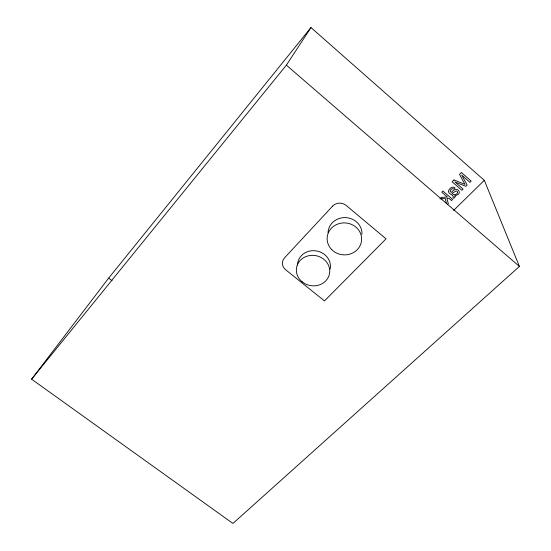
<?xml version="1.0" encoding="UTF-8"?>
<svg xmlns="http://www.w3.org/2000/svg" width="551" height="551" viewBox="0 0 551 551"><rect width="100%" height="100%" fill="white"/><g stroke="black" fill="none" stroke-linecap="round" stroke-linejoin="round"><path stroke-width="0.83" d="M31.6 379.191L286.368 65.142L310.971 27.55L484.315 180.329L519.4 266.436L232.935 523.45L31.6 379.191L108.643 278.131L310.971 27.55M439.96 198.883L441.434 197.403L447.419 197.031L441.785 192.154L442.908 191.032L452.598 199.434L451.476 200.543L448.831 198.25L446.944 198.436L448.335 203.643L447.35 204.621M453.631 210.399L484.315 180.329M440.71 198.835L445.242 198.532L446.448 203.464M108.643 278.131L112.067 280.728M286.368 65.142L519.4 266.436M297.506 265.038A16.516 15.049 10.4 0 1 315.675 250.815A16.516 15.049 10.4 0 1 330.145 269.136M328.031 232.68A16.971 15.759 3.9 0 1 345.704 217.611A16.971 15.759 3.9 0 1 361.938 234.327M455.119 196.411L454.671 197.664L453.748 198.353L452.874 197.595C455.243 195.378 448.342 194.227 448.424 191.5C448.734 188.724 452.509 185.584 455.057 187.857L453.962 188.952L451.951 188.704L450.408 190.136L450.133 191.459L451.517 192.34C457.11 184.688 464.087 194.386 454.671 195.646L455.119 196.411M457.661 192.444C457.034 194.875 453.439 195.488 452.068 193.284L456.104 190.963L457.22 191.362L457.661 192.444M332.597 206.115L284.447 257.958A9.14 8.327 14.3 0 0 285.673 269.776L324.47 300.929L386.051 238.831L346.083 205.378A9.525 8.968 4.2 0 0 332.597 206.115M453.962 179.957L452.109 181.809L461.841 190.295L463.088 189.062L454.857 181.926L465.829 186.355L467.131 185.06L461.71 175.08L469.9 182.326L471.167 181.072L461.407 172.504L459.513 174.398L464.968 184.406L453.962 179.957M302.106 281.775A16.75 15.214 10.5 0 0 329.45 274.012A16.75 15.214 10.5 0 0 307.596 256.001A16.75 15.214 10.5 0 0 302.106 281.775M331.557 249.465A17.274 15.993 4.3 0 0 360.802 243.997A17.274 15.993 4.3 0 0 340.773 223.21A17.274 15.993 4.3 0 0 331.557 249.465"/></g></svg>
